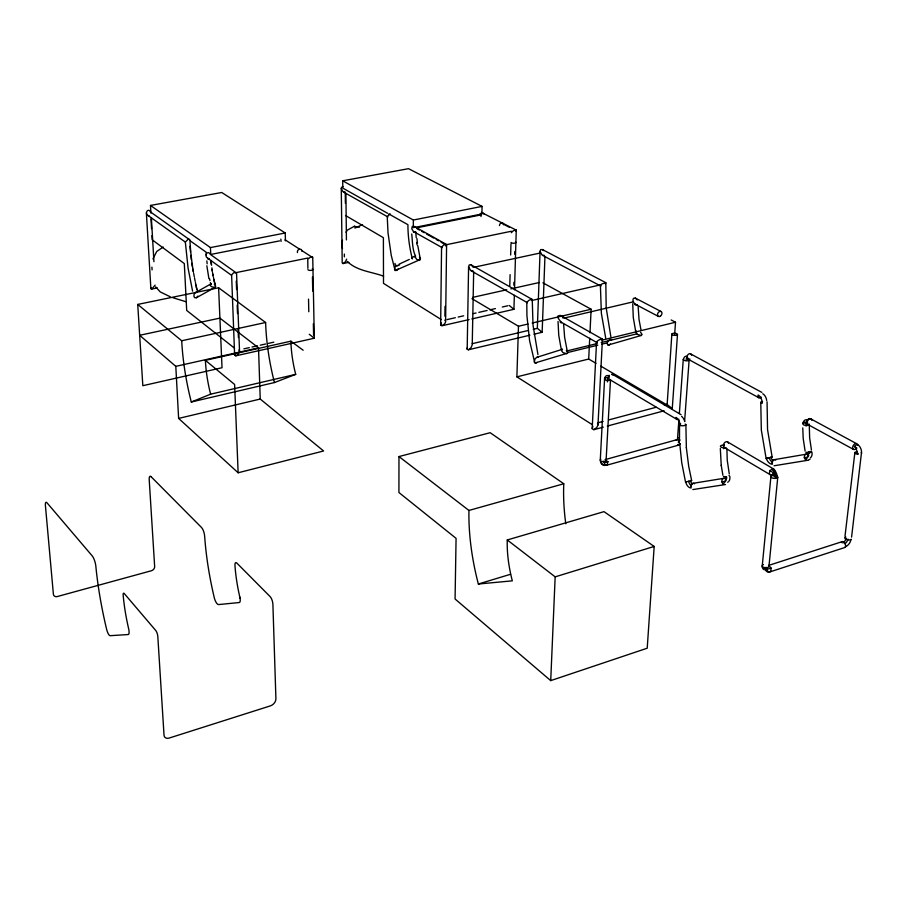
<?xml version="1.0" encoding="UTF-8"?>
<svg xmlns="http://www.w3.org/2000/svg" width="907" height="907" viewBox="0 0 907 907"><rect width="100%" height="100%" fill="white"/><g stroke="black" fill="none" stroke-linecap="round" stroke-linejoin="round"><path stroke-width="1.36" d="M398.978 456.561L398.921 492.524L456.074 538.35L455.076 599.005L550.719 680.624L647.213 648.21L654.174 546.445L603.994 511.65L507.262 539.96A87.197 44.126 71.9 0 0 512.33 580.843L478.352 584.017A162.33 82.322 71.9 0 1 468.942 510.448L398.978 456.561L490.165 432.707L563.78 483.76A157.795 88.002 71.1 0 0 565.798 523.804M802.774 427.889L803.183 438.342L805.11 451.142M413.32 227.725L413.354 220.027L342.71 180.81L342.789 188.1L387.595 213.281M638.154 306.589L639.027 319.468L641 330.023M610.876 336.848L606.193 307.915L605.819 282.746L602.067 283.857L600.581 285.172L600.933 285.988M440.643 324.978L441.562 247.192L443.523 245.173L445.938 244.323L446.595 244.811L445.609 321.033C446.267 324.389 438.625 328.289 441.335 322.926M444.883 316.192L445.02 306.396M635.671 331.293L633.279 317.518L632.735 303.709M720.328 448.523L721.235 465.518M726.904 448.942L727.233 460.189L729.285 473.93M767.061 401.79L767.549 429.635L772.129 456.969L766.154 458.613L761.324 430.009L760.769 402.357M529.869 335.205L468.443 349.773L467.184 349.399L468.59 266.647L469.293 264.867L471.084 264.833L532.25 299.469L533.01 325.091L537.942 354.592M468.443 349.773L471.016 347.755L472.23 344.864L473.669 271.794M532.035 299.31L529.064 300.194L526.797 302.292L526.922 315.681L529.597 340.771L534.813 363.049L567.646 353.152L564.63 337.336L563.598 323.992M342.71 180.81L408.513 168.679L482.07 206.388L481.912 213.973L414.692 227.453M809.316 426.199L809.645 437.968L811.459 450.008M560.356 321.679L560.333 322.404C565.265 325.035 552.306 314.831 560.707 315.534L602.248 339.037L601.817 340.193L675.511 322.246L674.627 334.876M509.768 285.841L510.097 274.628M510.652 255.014L510.97 243.802M513.804 285.149L513.895 282.338M514.722 254.266L514.802 251.466M679.536 424.748L679.502 438.5M514.348 295.365L513.929 309.298L471.821 318.947M514.507 289.786L516.253 230.117L481.345 212.397M592.248 424.646L516.888 376.847L518.464 326.248L471.969 298.675M685.896 424.805L686.35 447.809M602.248 339.037C600.615 338.946 595.718 341.157 597.112 342.506M605.638 282.576L542.431 249.572L540.697 249.595L540.062 251.33L537.329 328.447M544.948 256.386L542.148 332.291L533.962 334.23M600.4 285.524L601.375 313.414L605.706 338.084M231.466 275.104L233.723 272.712L236.534 272.656L239.527 350.941C239.459 352.823 235.911 357.641 234.618 354.988L231.625 275.365L207.748 258.257C203.587 255.933 207.635 249.459 210.424 254.47L235.945 272.644L307.915 258.03M851.582 537.114L861.548 452.14A6.803 4.535 70.1 0 0 858.6 445.337A3.299 1.655 -44.6 0 0 856.934 444.713A3.299 1.655 -44.6 0 0 854.337 446.595A6.814 4.524 70.1 0 1 857.296 453.398L858.169 453.443L858.147 454.305A3.401 1.315 4.7 0 1 854.859 452.888A3.401 1.315 4.7 0 1 857.444 451.663M550.719 680.624L555.163 576.852L507.262 539.96M635.127 304.072L635.093 304.786L637.133 304.718C633.664 305.398 630.682 297.156 635.331 298.086L660.999 311.486M236.534 272.656L236.33 273.404M596.012 363.322L588.7 359.036L589.72 338.288M589.981 332.756L591.137 309.242L542.919 282.825M603.302 427.152L593.836 429.691L592.18 428.637L596.557 342.075M593.836 429.691L596.761 427.514L597.985 424.986L602.441 339.184M600.264 460.303L604.595 378.627M597.985 424.986L597.509 423.331M607.395 381.915L607.543 379.103A5.147 2.902 75.1 0 1 609.028 376.586M606.091 460.507L610.502 379.591A3.016 1.406 6.4 0 1 606.828 380.418A3.016 1.406 6.4 0 1 604.72 378.4A3.016 1.406 6.4 0 1 608.778 377.936L608.88 377.221A6.632 3.753 75.1 0 1 609.062 376.609M806.074 426.007L806.221 423.694A4.195 2.732 71.6 0 1 807.547 421.619M592.18 428.637L592.872 426.245M667.133 404.681L671.86 334.037M671.645 408.388L672.268 408.547L677.484 334.581A2.834 1.077 3.5 0 0 673.55 333.266A2.834 1.077 3.5 0 0 672.983 335.08A2.834 1.077 3.5 0 0 677.484 334.581M677.552 438.364L678.844 420.519M679.354 413.547L683.277 359.24M684.615 421.165L689.139 359.954M480.302 213.553L481.016 216.512M762.265 565.651L770.905 476.64M768.955 566.387L777.764 477.297M467.082 348.912L467.377 347.551M844.995 536.298L854.848 452.718M211.002 283.608C207.068 287.202 219.732 289.322 214.301 284.22M348.821 262.361L342.823 263.597L342.2 262.826L341.27 188.373L341.599 187.205L343.005 186.649M280.853 239.108L281.068 241.409M307.892 268.291L307.756 259.255L310.738 256.953L312.325 256.76L312.462 257.939M346.644 259.153L345.51 261.67L343.277 263.506M611.59 339.808L611.273 339.445C608.665 338.799 606.216 343.061 607.758 345.148L641.192 335.499L642.099 334.49L640.557 332.257M686.338 447.582L688.708 466.368L691.633 480.495L685.703 482.002L685.93 482.819A6.485 3.787 72 0 0 690.692 487.932L691.191 487.909A3.129 2.574 81.2 0 1 694.615 483.76M604.572 378.99L604.697 378.287A6.644 3.741 75.1 0 1 608.325 375.725L609.187 375.283A2.982 2.211 -60.1 0 0 608.472 378.094A2.982 2.211 -60.1 0 0 610.116 379.602M342.483 240.23L341.792 243.949L342.472 248.631M234.618 354.988L235.446 352.857M417.776 245.638L420.372 259.504L395.135 270.603L391.234 255.332L388.026 232.963L387.221 216.49L390.191 213.893M150.993 287.757L151.356 289.129L157.33 287.927M641.192 335.499L637.462 334.411L636.034 332.71L636.34 331.384M566.784 353.73L563.009 352.608L561.626 350.85L562.023 349.478M446.595 244.811L445.791 245.99M666.996 404.454L672.268 408.547M189.971 240.457L189.608 239.267L187.987 239.437L185.334 242.067L188.1 268.279L192.59 291.158M511.287 232.725L513.351 230.718L516.06 229.947M155.131 285.115L151.775 289.05M516.276 230.378L515.834 231.126M420.032 259.799C414.397 261.704 416.585 252.77 411.857 258.246M532.284 299.741L531.785 300.5L600.944 284.753M152.932 258.937L156.718 251.477L163.203 247.044M605.819 283.007L605.264 283.778M210.424 284.549L211.059 283.834L195.731 292.473C193.248 293.369 193.066 298.993 196.422 297.723L215.084 287.36M197.885 296.124L196.422 297.723M398.094 268.994L396.642 270.547M346.009 232.237L347.415 230.095L354.286 226.319L359.455 227.169M412.334 226.319L411.755 228.757L413.513 231.568L442.231 247.668M610.468 344.036L608.722 345.284M810.087 459.101L808.375 460.121M723.446 476.572L726.088 476.708L726.246 477.558L725.419 477.615A6.882 4.127 71.7 0 1 723.31 483.522L723.423 484.168A3.22 2.63 74.4 0 1 722.323 479.44A3.22 2.63 74.4 0 1 726.314 479.259M537.046 362.494L535.833 363.174M399.035 264.209L409.295 259.436M397.062 266.046L399.613 264.855M354.954 228.065L362.551 224.641M544.415 255.423L542.035 255.048L540.062 251.33M473.023 270.83L470.563 270.456L468.59 266.647M562.544 349.252L536.649 357.358L534.96 359.104L534.257 362.142M191.286 402.005L274.458 382.55A126.356 54.012 76.9 0 1 265.615 322.495L218.61 287.757L137.728 304.423L181.706 340.76A129.293 49.454 76.9 0 0 191.286 402.005L210.617 394.182L295.705 374.364A67.946 29.001 76.9 0 1 290.898 341.179L205.39 360.328A69.51 26.552 76.9 0 0 210.617 394.182M345.182 192.069L342.959 191.706L341.27 188.373M274.458 382.55L295.705 374.364M397.028 265.195L395.01 266.964L394.556 269.742M195.731 292.473L197.409 292.417M766.143 458.602L772.106 456.958M770.043 571.852L844.723 547.545M768.796 565.367L841.9 541.728M771.415 567.952L768.751 568.825A4.558 2.97 -55.5 0 1 765.735 567.442M555.163 576.852L654.174 546.445M478.352 584.017L510.528 574.278M468.942 510.448L563.78 483.76M605.094 459.645L676.747 439.725M608.484 461.72L605.774 462.479A3.39 2.415 -55.9 0 1 603.336 461.323M606.454 465.302L678.357 445.201M807.264 452.128C801.255 454.18 816.515 450.858 809.679 451.618M607.35 426.063L664.128 410.814M597.713 422.855L603.155 421.404M608.586 419.952L656.158 407.266M664.309 405.089L667.03 404.363M238.133 472.774L323.595 450.983L260.23 399.046L258.518 347.835L219.902 318.119L139.667 335.284L175.799 366.349L178.622 418.41L238.133 472.774L234.618 384.477L205.39 360.328M561.955 349.229L561.546 350.306M636.283 331.134L635.932 332.177M516.888 376.847L588.7 359.036M566.308 350.374L566.932 350.93L597.089 343.572M601.194 342.563L636.827 333.867M567.589 352.551L597.77 345.17M601.885 344.161L607.373 342.823M178.622 418.41L260.23 399.046M472.218 343.685L527.817 330.579M533.237 329.298L537.454 328.357L542.148 332.291L541.275 331.837M518.464 326.248L528.055 324.003M532.171 323.039L591.137 309.242M564.551 317.972L633.381 301.816M441.936 325.783L469.1 319.57M447.072 319.593L455.359 317.711M458.126 317.076L463.647 315.817M473.307 313.618L476.073 312.994M478.828 312.371L487.116 310.477M489.882 309.854L495.403 308.595M502.308 307.02L507.829 305.761M472.762 297.36L506.752 289.775M510.834 288.868L539.393 282.496M243.87 348.855L249.323 347.642M252.044 347.03L257.497 345.816M260.218 345.204L265.672 343.991M268.393 343.379L273.835 342.166M175.799 366.349L258.518 347.835M235.718 355.861L314.31 338.22L312.734 257.191M181.706 340.76L265.615 322.495M474.712 267.089L540.459 252.962M445.802 244.822L511.333 231.251M417.175 227.725L481.515 214.8M211.807 254.243L279.549 240.899M413.354 220.027L482.07 206.388M150.913 212.918L150.483 205.435L210.447 247.588L285.24 232.986L285.444 240.763M150.483 205.435L221.716 192.499L285.24 232.986M773.875 459.724L806.017 454.248M804.214 457.718L806.901 457.264A4.66 2.993 71 0 0 808.67 455.541M415.655 256.228C412.413 250.513 412.492 241.194 411.755 233.995M807.786 460.28L774.034 465.779M692.642 483.386L723.684 478.352M721.87 481.878L724.58 481.447A5.261 3.163 71.7 0 0 726.167 480.188M725.475 484.542L692.835 489.565M537.261 357.12L538.282 357.256M728.979 475.461L729.795 476.334A6.882 4.138 71.7 0 1 728.945 481.232M691.633 480.495L690.476 480.608L690.715 481.424A6.474 3.798 72 0 0 692.245 484.417M509.212 305.455L513.929 309.298L513.101 308.89M471.232 270.864L527.432 302.745M343.549 192.069L387.935 216.988M172.852 297.689L185.901 301.714M687.109 356.383L686.61 356.258A5.816 3.515 74.9 0 0 683.583 359.229L683.288 359.557A2.959 1.213 5.1 0 0 686.134 360.816A2.959 1.213 5.1 0 0 689.105 360.056A2.959 1.213 5.1 0 0 687.291 358.548L687.381 357.834L688.039 358.095M444.838 320.148L445.609 321.033M149.213 216.013C143.408 214.698 148.215 206.195 150.925 212.703M383.616 276.204C371.394 271.658 356.927 271.012 347.188 261.352M414.159 231.965L415.871 231.965L413.524 232.226L413.513 231.568M238.904 350L239.527 350.941M309.253 334.264L314.31 338.22L313.652 337.755M678.017 444.793L678.47 444.986A6.1 4.252 -57.2 0 0 680.318 443.806M356.304 227.272L354.286 226.319L356.655 227.476M170.278 296.804L160.222 291.895L155.63 286.861M611.567 374.455A6.632 3.753 75.1 0 1 612.52 374.659L612.61 374.41A2.982 2.211 -60.1 0 1 612.985 374.886M502.954 223.95L509.19 227.181M671.18 319.967L675.511 322.246M542.681 255.457L600.57 285.943M635.83 304.514L658.482 316.452M690.51 353.843L761.835 392.391M810.858 418.921L856.627 443.693M808.046 424.601L853.578 449.453M688.175 359.217L758.898 397.776M414.057 226.308L446.312 244.38M417.005 228.666L419.408 230.015M421.8 231.364L424.204 232.714M426.607 234.051L433.807 238.099M436.199 239.437L438.603 240.786M441.006 242.135L444.6 244.153M388.808 213.961L407.923 224.698A69.397 34.557 78.7 0 0 412.39 258.926M561.082 322.132L596.738 342.472M345.533 215.515L383.389 237.691L383.502 283.381L441.278 319.581M600.888 366.179L666.702 404.783M612.123 374.103L681.123 414.726M727.335 441.788L773.626 468.987M769.589 470.472L772.016 471.901A3.957 2.472 70.9 0 1 774.329 476.969M609.549 379.477L677.064 419.488M724.5 447.605L770.417 474.815M560.707 315.534L562.102 316.611M471.084 264.833L473.341 267.384M635.331 298.086L637.292 299.922M542.431 249.572L543.69 250.547M482.524 212.589L484.247 214.199M762.742 393.763L763.297 394.103A6.791 4.308 73.1 0 1 766.687 400.497M299.163 248.881L285.081 239.811L285.467 240.536M301.509 250.389L312.065 257.191M150.573 212.011L188.452 238.915M189.96 240.672L206.195 252.225A71.732 28.242 78.4 0 0 206.354 255.082M147.966 215.435L185.334 242.067M290.898 341.179L303.165 350.238M234.528 348.186L186.695 310.443L184.314 263.586L152.195 239.811L151.957 235.639M150.868 476.481L201.467 527.432A6.871 2.381 75.3 0 1 204.642 536.139L205.027 541.105A164.348 61.2 74.2 0 0 214.449 598.427A7.335 2.528 74.6 0 0 218.61 604.572L239.255 602.531A5.34 1.893 74.5 0 0 240.106 598.382L239.391 595.219A88.285 32.799 74.2 0 1 235.106 567.442L234.936 564.857A4.818 1.735 74.8 0 1 236.852 563.088L270.059 596.545A5.952 2.199 74.2 0 1 272.894 604.164L275.909 698.73A6.44 4.773 -44 0 1 270.399 705.873L169.133 738.071A5.34 4.002 -40.6 0 1 164.031 735.237L157.818 636.567A4.58 1.429 74.6 0 0 155.755 630.524L124.27 593.552A3.503 1.054 75.1 0 0 123.171 595.241A90.949 28.389 74.6 0 0 128.261 627.088L128.681 628.925A6.054 1.803 74.9 0 1 128.238 634.537L110.166 635.694A6.485 1.871 75 0 1 106.607 629.243L105.325 623.778A169.337 52.98 74.6 0 1 95.768 565.446A8.469 2.46 75.6 0 0 92.219 555.912L46.983 502.784A5.861 1.621 76.2 0 0 45.361 504.95L53.388 594.221A3.911 3.152 -38.2 0 0 57.311 596.545L151.39 570.752A3.809 3.038 -42.3 0 0 154.655 566.535L149.202 479.542A5.748 1.893 76.1 0 1 150.868 476.481L151.163 476.742M419.442 257.225L420.519 258.665M566.932 350.93L567.691 352.12M562.703 317.405L563.179 318.289M771.494 457.105L771.256 458.103A7.222 4.535 71.4 0 0 773.047 460.949M766.766 458.477L766.698 459.43A7.222 4.524 71.4 0 0 771.97 464.157L772.515 464.123A3.061 2.46 80.3 0 1 772.787 460.461A3.061 2.46 80.3 0 1 775.757 460.098M414.998 256.318L415.202 257.123M239.811 597.01L240.106 598.382M685.511 481.98L681.724 462.627L679.728 443.489M561.263 349.41L558.757 335.352L558.032 321.52M722.902 475.268L721.212 465.325M208.905 278.608L206.841 265.774M808.874 453.33L808.636 452.128L808.874 453.33A4.66 2.993 71 0 1 808.908 453.919M417.435 243.246L416.925 238.484M137.728 304.423L142.83 385.702L222.022 367.732L218.61 287.757M151.923 267.123L152.081 269.878M146.367 212.726L150.879 288.755M151.356 217.544L153.929 261.704M150.981 218.961L151.548 228.689M210.447 247.588L210.73 254.175M236.262 281.113L236.591 289.582M237.192 305.115L237.509 313.584M238.11 329.105L238.428 337.574M308.527 299.083L308.788 311.747M312.45 276.998L312.734 291.147M313.368 323.686L313.595 335M345.907 193.27L346.429 239.913M345.261 192.477L345.386 203.315M344.343 254.051L344.377 256.817M855.108 446.573A5.17 3.435 70.1 0 1 855.562 446.856M856.435 447.65A5.17 3.435 70.1 0 1 856.82 448.126M772.526 462.275A6.428 4.036 71.4 0 1 769.136 457.786M686.214 359.603A5.057 3.061 74.9 0 1 687.393 356.848M691.485 485.914A5.657 3.322 72 0 1 688.572 481.243M726.575 476.833A5.261 3.163 71.7 0 1 726.609 478.669M724.194 444.906A3.038 1.848 72.3 0 0 723.707 446.482A78.535 49.114 70.9 0 0 723.616 448.738M847.966 539.087A5.555 3.526 -56.6 0 1 844.961 543.747M679.74 440.711A3.333 2.324 -57.2 0 1 678.243 442.174M856.593 448.115A3.265 2.109 -58.5 0 1 852.897 448.829A3.265 2.109 -58.5 0 1 854.371 444.237A3.265 2.109 -58.5 0 1 857.568 445.122M811.844 420.349A3.175 2.154 -60.9 0 0 810.302 418.796L809.69 418.524L810.767 418.989A6.44 4.195 71.6 0 0 806.414 422.231A3.254 1.474 8.9 0 0 803.001 423.206A6.44 4.184 71.7 0 1 807.343 419.964L809.044 419.159A3.175 2.154 -60.9 0 0 807.026 422.821A3.175 2.154 -60.9 0 0 809.225 424.646M809.339 424.159A3.254 1.27 4.5 0 1 805.994 425.462A3.254 1.27 4.5 0 1 803.069 423.603A3.254 1.27 4.5 0 1 807.933 423.263M810.382 457.774A6.236 4.013 70.9 0 0 811.912 452.105L807.74 453.33A6.247 4.013 71 0 1 805.745 459.248L805.835 459.894A3.152 2.506 73.6 0 1 804.736 455.303A3.152 2.506 73.6 0 1 808.534 455.144M762.526 401.495A3.152 1.1 1.8 0 0 762.141 403.377L762.152 402.595A6.803 4.297 73.1 0 0 758.706 395.35L758.15 394.998A3.072 2.052 -57 0 0 758.66 397.651A3.072 2.052 -57 0 0 761.279 397.13M689.921 359.025A2.925 2.177 -66.2 0 1 687.098 357.8A2.925 2.177 -66.2 0 1 688.753 354.013A2.925 2.177 -66.2 0 1 691.576 355.249M680.091 439.895A2.902 1.19 5.9 0 1 677.778 438.988A2.902 1.19 5.9 0 1 678.107 437.832M676.055 440.258A2.857 1.633 71.1 0 1 678.277 440.462A2.857 1.633 71.1 0 1 679.298 443.977A2.857 1.633 71.1 0 1 677.438 444.986M605.536 459.656A2.914 1.644 75.3 0 1 607.531 463.137A2.914 1.644 75.3 0 1 605.717 465.178A2.914 1.644 75.3 0 1 604.039 461.334M605.559 459.486A2.948 1.361 1.8 0 1 605.128 461.3A2.948 1.361 1.8 0 1 601.148 461.153A2.948 1.361 1.8 0 1 600.899 459.316M678.924 419.249A3.14 2.154 -55.9 0 1 676.032 417.413A7.381 4.342 73.5 0 1 680.227 425.462A3.197 0.986 -1.7 0 0 684.728 425.496A3.197 0.986 -1.7 0 0 685.216 424.091M681.554 416.415A7.369 4.365 73.5 0 1 682.064 416.857M682.563 417.367A7.369 4.365 73.5 0 1 683.039 417.957M683.47 418.603A7.369 4.365 73.5 0 1 683.867 419.306M684.229 420.054A7.369 4.365 73.5 0 1 684.785 421.63M680.227 425.462A3.197 0.986 -1.7 0 1 680.738 424.068M728.151 481.991A6.882 4.138 71.7 0 1 727.675 482.229M725.815 447.616A3.311 1.326 3.5 0 1 720.555 446.709A3.311 1.326 3.5 0 1 724.013 445.167M725.747 447.627A3.243 2.268 -59.8 0 1 723.367 445.666A3.243 2.268 -59.8 0 1 725.645 441.924A3.243 2.268 -59.8 0 1 728.423 443.24M776.914 476.198A3.447 1.429 4.7 0 1 775.292 478.42A3.447 1.429 4.7 0 1 770.939 476.526A3.447 1.429 4.7 0 1 776.245 475.903M768.626 565.503A3.367 1.678 5.5 0 1 767.798 567.453A3.367 1.678 5.5 0 1 763.717 567.272L763.683 568.043L765.327 568.372A6.871 4.467 -55.5 0 0 769.408 572.011L768.274 572.113L768.966 571.943A3.299 2.041 70.7 0 0 770.961 569.471A3.299 2.041 70.7 0 0 768.535 565.696M763.422 564.585A3.367 1.678 5.5 0 0 762.583 566.524L762.56 567.294L762.243 566.353A6.859 4.467 -55.5 0 0 763.898 569.63M765.02 570.015A6.859 4.467 -55.5 0 0 766.324 569.981L767.141 571.376L767.844 571.195A3.299 2.041 70.7 0 1 766.574 567.385M841.208 542.601A3.243 2.007 66.2 0 1 844.394 542.624A3.243 2.007 66.2 0 1 845.131 547.193L846.027 546.422A6.394 4.059 -56.6 0 0 850.755 540.289L851.231 539.268A3.322 1.451 9.1 0 1 847.127 539.722A3.322 1.451 9.1 0 1 844.939 537.613M846.208 538.418A6.383 4.059 -56.6 0 1 842.954 543.021M845.29 537.307A3.322 1.451 9.1 0 1 845.834 537.08M861.208 452.57A3.401 1.315 4.7 0 1 861.616 453.262M417.061 244.867A58.433 29.171 78.7 0 1 416.721 242.43M416.2 237.555A58.433 29.171 78.7 0 1 415.894 232.736M499.462 225.582A2.449 1.905 -61.6 0 1 501.56 222.873A2.449 1.905 -61.6 0 1 503.544 224.755M515.516 241.954A2.46 0.839 1.1 0 1 514.258 243.201A2.46 0.839 1.1 0 1 511.015 242.396M214.97 284.379A60.486 23.809 78.4 0 1 213.78 279.413M213.247 276.918A60.486 23.809 78.4 0 1 212.76 274.402M212.306 271.885A60.486 23.809 78.4 0 1 211.909 269.368M211.229 264.356A60.486 23.809 78.4 0 1 210.957 261.862M196.83 289.435A112.457 44.307 78.4 0 1 195.799 284.911M193.112 271.272A112.457 44.307 78.4 0 1 192.738 268.982M192.375 266.703A112.457 44.307 78.4 0 1 191.865 263.291M191.411 259.878A112.457 44.307 78.4 0 1 190.867 255.343M190.504 251.965A112.457 44.307 78.4 0 1 190.017 246.364M210.843 284.537A71.732 28.242 78.4 0 1 210.39 282.576M209.959 280.614A71.732 28.242 78.4 0 1 209.54 278.642M207.159 263.824A71.732 28.242 78.4 0 1 206.83 260.887M197.182 290.376A112.457 44.318 78.4 0 1 196.4 286.997M196.15 285.864A112.457 44.318 78.4 0 1 195.413 282.462M195.186 281.329A112.457 44.318 78.4 0 1 194.506 277.916M194.291 276.771A112.457 44.318 78.4 0 1 193.667 273.358M193.474 272.213A112.457 44.318 78.4 0 1 190.017 241.772M215.333 285.354A60.486 23.809 78.4 0 1 213.61 277.882M213.122 275.365A60.486 23.809 78.4 0 1 212.669 272.848M212.272 270.331A60.486 23.809 78.4 0 1 211.909 267.826M211.592 265.32A60.486 23.809 78.4 0 1 211.104 260.366M297.451 252.565A2.517 2.097 -57.6 0 1 299.242 249.244A2.517 2.097 -57.6 0 1 301.816 251.08M312.291 268.88A2.528 0.907 -1.1 0 1 311.328 270.354A2.528 0.907 -1.1 0 1 307.915 269.538M395.497 265.558A108.783 54.227 78.7 0 1 394.953 263.381M772.945 469.361L772.254 469.656A7.211 4.49 71 0 1 775.882 477.604L777.22 477.207A7.211 4.49 70.9 0 0 773.592 469.259L772.945 469.361M209.086 258.892L207.782 258.926L207.748 258.257L209.086 258.869M605.434 465.416L604.538 464.815A6.202 4.433 -55.9 0 1 600.445 461.278L601.341 461.867A6.202 4.433 -55.9 0 0 605.434 465.416M772.333 474.52A3.345 2.177 -55.4 0 0 774.102 469.293A3.345 2.177 -55.4 0 0 769.612 471.878A3.345 2.177 -55.4 0 0 772.333 474.52M660.149 316.305A2.789 2.007 -60.2 0 0 661.43 311.781A2.789 2.007 -60.2 0 0 657.643 313.822A2.789 2.007 -60.2 0 0 660.149 316.305"/></g></svg>
